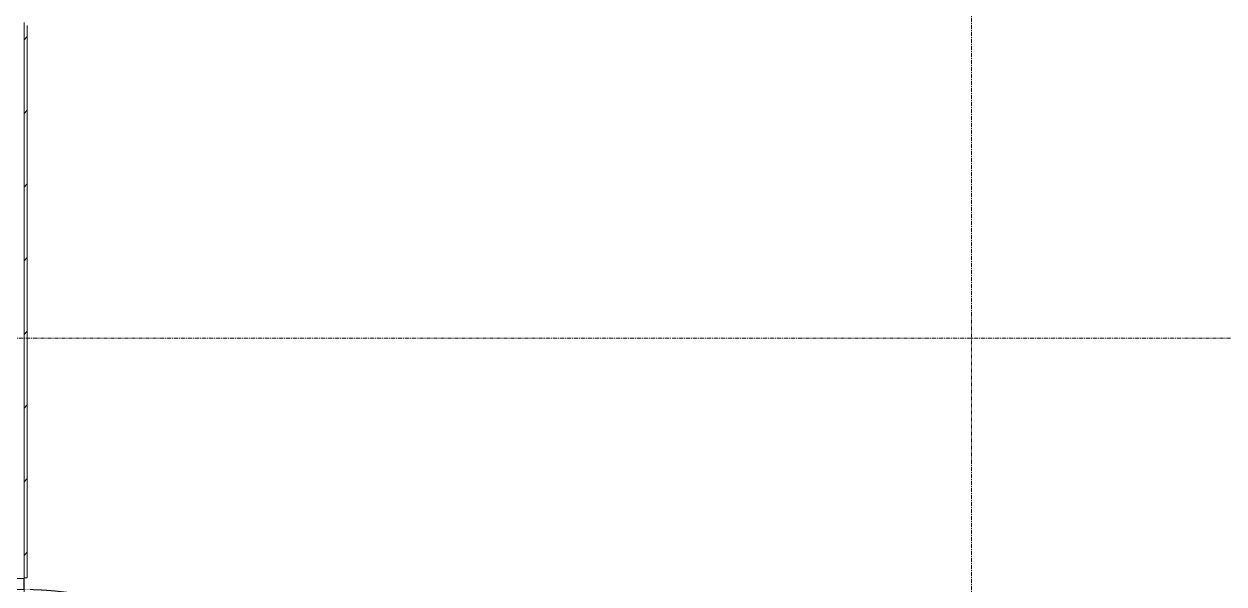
# Model space of a CAD drawing. Header units: millimetres. Extents: x 5359 to 218750, y -16347 to 109893.
# Drawn here: x 119053 to 122853, y 38458 to 40232 of the extents above; entities that cross this region are included whole.
import ezdxf

# ---------------------------------------------------------------- set-up
doc = ezdxf.new("R2010")
doc.units = ezdxf.units.MM
doc.linetypes.add('Grid Line', pattern=[22.225, 12.7, -3.175, 3.175, -3.175])
doc.linetypes.add('NET VAN', pattern=[1.06, 0.53, -0.53])
for name, color, linetype, lineweight in [('0-1', 7, 'Continuous', 5), ('A-DETL-GENF-2', 9, 'NET VAN', 9), ('A-DOOR', 31, 'Continuous', 9), ('A-DOOR-FRAM', 31, 'Continuous', 9), ('A-FLOR-1', 9, 'Continuous', 9), ('A-WALL-PATT-2', 9, 'Continuous', 9), ('I-WALL-1', 53, 'Continuous', 18), ('S-GRID-1', 1, 'Grid Line', 9)]:
    doc.layers.add(name, color=color, linetype=linetype, lineweight=lineweight)

# ---------------------------------------------------------------- blocks, each defined once
blk = doc.blocks.new('NCV_TKTC_TANG 1_rvt-1-TKCS_MB ĐỊNH VỊ CỔNG-HÀNG RÀO')
at = {"layer": 'A-WALL-PATT-2'}
h = blk.add_hatch(dxfattribs=at)
h.set_pattern_fill('FP_3', color=256, style=0, pattern_type=2)
h.set_pattern_definition([(45, (0, 0), (-116.67262, 116.67262), [])])
h.paths.add_polyline_path([(119052.6, 37236.9), (119062.6, 37236.9), (119062.6, 37387.8), (119052.6, 37387.8)])
h.paths.add_polyline_path([(119062.6, 38477.8), (119062.6, 40236.9), (119052.6, 40236.9), (119052.6, 38477.8)])
at = {"layer": 'A-FLOR-1'}
for p, q in [((119052.6, 38477.8), (119052.6, 37387.8)), ((119052.6, 37387.8), (119052.6, 38477.8))]:
    blk.add_line(p, q, dxfattribs=at)
at = {"layer": 'I-WALL-1'}
for p, q in [((119052.6, 40236.9), (119052.6, 38477.8)), ((119062.6, 38477.8), (119062.6, 40226.9)), ((119052.6, 38477.8), (119062.6, 38477.8))]:
    blk.add_line(p, q, dxfattribs=at)
blk = doc.blocks.new('FD_05 - FD_05-1000x2200mm-835434-TKCS_MB ĐỊNH VỊ CỔNG-HÀNG RÀO')
at = {"layer": 'A-DETL-GENF-2'}
for p, q in [((470, 100), (470, 1120)), ((470, 1120), (510, 1120)), ((510, 1120), (510, 100)), ((510, 100), (470, 100))]:
    blk.add_line(p, q, dxfattribs=at)
blk.add_arc((510, 100), 1020, 92.2475, 180, dxfattribs=at)
at = {"layer": 'A-DOOR-FRAM'}
for p, q in [((-510, 100), (-545, 100)), ((-545, 100), (-545, -100)), ((-510, 60), (-510, 100)), ((545, 100), (510, 100)), ((510, 100), (510, 60)), ((545, -100), (545, 100)), ((-500, 60), (-510, 60)), ((-500, -100), (-500, 60)), ((510, 60), (500, 60)), ((500, 60), (500, -100)), ((-545, -100), (-500, -100)), ((500, -100), (545, -100))]:
    blk.add_line(p, q, dxfattribs=at)

msp = doc.modelspace()

# ---------------------------------------------------------------- linework, layer by layer
at = {"layer": 'S-GRID-1'}
for p, q in [((122052.6, 13102.5), (122052.6, 80482.7)), ((135474.6, 39236.9), (24837.1, 39236.9))]:
    msp.add_line(p, q, dxfattribs=at)

# ---------------------------------------------------------------- block references
at = {"layer": '0-1'}
msp.add_blockref('NCV_TKTC_TANG 1_rvt-1-TKCS_MB ĐỊNH VỊ CỔNG-HÀNG RÀO', (0, 0), dxfattribs=at)
at = {"layer": 'A-DOOR', "rotation": 270.0000000000001}
msp.add_blockref('FD_05 - FD_05-1000x2200mm-835434-TKCS_MB ĐỊNH VỊ CỔNG-HÀNG RÀO', (118952.5, 37930.3), dxfattribs=at)

doc.saveas('drawing.dxf')
